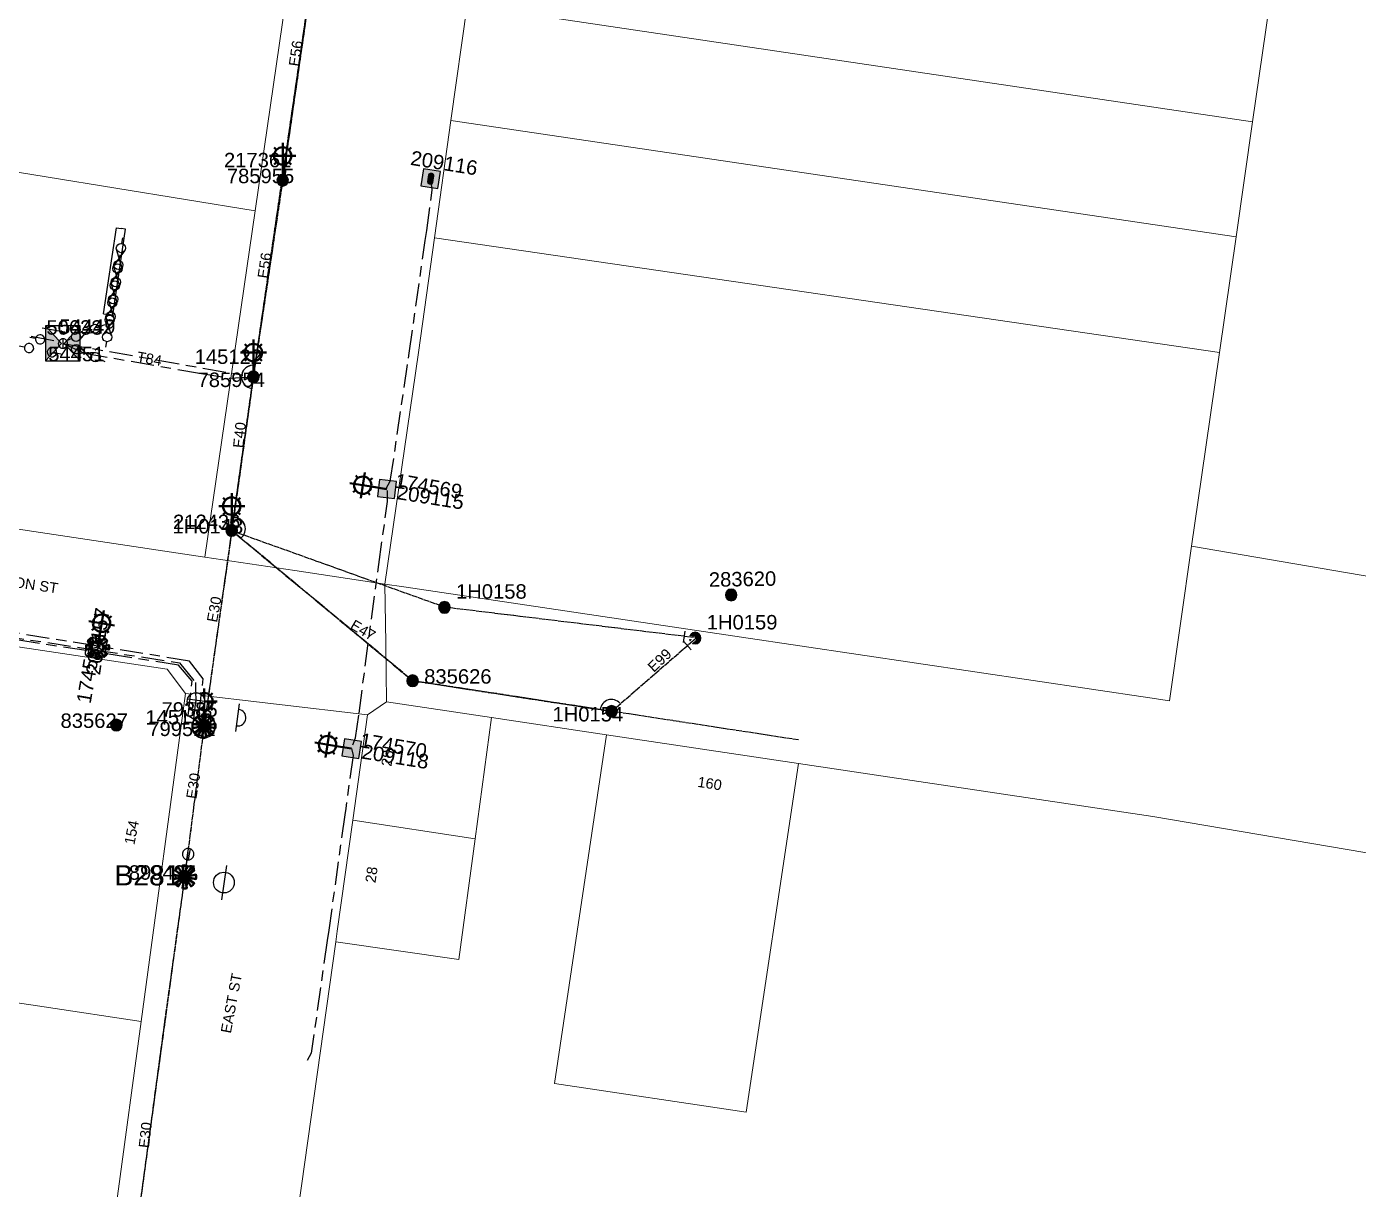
# Model space of a CAD drawing. Header units: metres. Extents: x 280706 to 281640, y 6137848 to 6138622.
# Drawn here: x 281097.3 to 281327.6, y 6138103.5 to 6138304.7 of the extents above; entities that cross this region are included whole.
import ezdxf
from ezdxf.enums import TextEntityAlignment as Align

# ---------------------------------------------------------------- set-up
doc = ezdxf.new("R2010")
doc.units = ezdxf.units.M
doc.linetypes.add('Cable Exist OH', pattern=[1, 1, 0])
doc.linetypes.add('Cable Exist UG', pattern=[8.2, 4, -1.2, 1.8, -1.2])
doc.layers.get('0').update_dxf_attribs({"color": 6})
doc.layers.add('Cadastre Land Parcels_SP_EXT', color=9, linetype='Continuous', lineweight=5)
doc.layers.add('Cadastre Roads_SP_EXT', color=9, linetype='Continuous', lineweight=5)
for name, color, linetype in [('Equip_HV_EXT', 7, 'Continuous'), ('Equip_LV_EXT', 7, 'Continuous'), ('Equip_SL_EXT', 7, 'Continuous'), ('Equip_SP_HV_EXT', 7, 'Continuous'), ('Equip_SP_LV_EXT', 7, 'Continuous'), ('Equip_SP_SL_EXT', 7, 'Continuous'), ('Mains_HV_EXT', 7, 'Continuous'), ('Mains_LV_EXT', 7, 'Continuous'), ('Mains_SL_EXT', 7, 'Continuous'), ('Sub_LV_EXT', 7, 'Continuous'), ('Sub_SP_EXT', 7, 'Continuous'), ('SupportsOH_SP_TR_HV_LV_SL_EXT', 7, 'Continuous'), ('SupportsUG_SP_LV_SL_EXT', 7, 'Continuous')]:
    doc.layers.add(name, color=color, linetype=linetype)
doc.styles.add('COLUMN_LABEL', font='arial.ttf')
doc.styles.add('HVSW_LABEL', font='arial.ttf')
doc.styles.add('iecARIAL', font='arial.ttf', dxfattribs={"height": 2})
doc.styles.add('POLE_LABEL', font='arial.ttf')
doc.styles.get("Standard").update_dxf_attribs({"font": 'arial.ttf'})
doc.styles.add('SWITCH_LABEL', font='arial.ttf', dxfattribs={"height": 2.5})

# ---------------------------------------------------------------- blocks, each defined once
blk = doc.blocks.new('SUB_INDOOR_EXT')
h = blk.add_hatch(color=256)
h.paths.add_polyline_path([(3, 3), (0.24, 0), (3, -3)])
h.paths.add_polyline_path([(-3, -3), (-0.24, 0), (-3, 3)])
at = {"color": 7}
for p, q in [((-0.27, 0.81), (0.27, 0.81)), ((0, 0.81), (0, -0.81)), ((-0.27, -0.81), (0.27, -0.81))]:
    blk.add_line(p, q, dxfattribs=at)
blk.add_line((1.92, -2.26), (1.92, -2.26, 0))
for points in [[(-3, -3), (-0.24, 0), (-3, 3)], [(-3, -3), (3, -3), (3, 3), (-3, 3)], [(3, 3), (0.24, 0), (3, -3)]]:
    blk.add_lwpolyline(points, close=True)
for tag, height, flags, p in [('ASSET_NUM', 2.5, 8, (2, 2)), ('STREET_CODE', 0.2, 9, (1.5, 0)), ('CONSTRUCTED_VOLTAGE', 0.2, 9, (1.5, -0.2)), ('OPERATING_VOLTAGE', 0.2, 9, (1.5, -0.6)), ('ORIENTATION', 0.2, 9, (1.5, -0.8)), ('OWNED_BY', 0.2, 9, (1.5, -1)), ('OPERATED_BY', 0.2, 9, (1.5, -1.2)), ('SECONDARY_VOLTAGE', 0.2, 9, (1.5, -1.6)), ('STATE', 0.2, 9, (1.5, -1.8)), ('SUBSTATION_TYPE', 0.2, 9, (1.5, -2.2)), ('NO_PHASES', 0.2, 9, (1.5, -0.4)), ('MAINTAINED_BY', 0.2, 9, (1.5, -1.4)), ('PARENT', 0.2, 9, (1.5, -2)), ('USAGE', 0.2, 9, (1.5, -2.4)), ('STREETNAME', 0.2, 9, (1.5, -3)), ('SUBURB', 0.2, 9, (1.5, -3.2)), ('Z', 0.2, 1, (1.5, -3.6)), ('LEGEND', 0.2, 9, (1.5, -2.6)), ('LOCATION', 0.2, 9, (1.5, -2.8)), ('NOTES', 0.2, 9, (1.5, -3.4))]:
    blk.add_attdef(tag, text='', height=height, dxfattribs=dict(flags=flags)).set_placement(p, align=Align.MIDDLE_LEFT)
blk = doc.blocks.new('COLUMN_EXT')
blk.add_hatch(color=256).paths.add_polyline_path([(-1.49, 1.48), (-1.49, -1.49), (1.48, -1.49), (1.48, 1.48)])
blk.add_lwpolyline([(-1.49, -1.49), (1.48, -1.49), (1.48, 1.48), (-1.49, 1.48)], close=True)
for tag, height, style, flags, p in [('ASSET_NUM', 2.5, 'COLUMN_LABEL', 8, (2, 2)), ('STRUCTURE_PLANT_NUMBER', 0.2, 'POLE_LABEL', 9, (1.81, 0.03)), ('STREET_CODE', 0.2, 'COLUMN_LABEL', 9, (1.81, -0.2))]:
    blk.add_attdef(tag, text='', height=height, dxfattribs=dict(style=style, flags=flags)).set_placement(p, align=Align.MIDDLE_LEFT)
at = {"flags": 1}
blk.add_attdef('Z', (1.81, -2.35), '', height=0.2, dxfattribs=at)
at = {"flags": 9}
for tag, p in [('COLUMN_TYPE', (1.81, -0.4)), ('OWNED_BY', (1.81, -0.6)), ('STATE', (1.81, -0.8)), ('USAGE', (1.81, -1)), ('STREETNAME', (1.81, -1.6)), ('SUBURB', (1.81, -1.8)), ('LEGEND', (1.81, -1.2)), ('LOCATION', (1.81, -1.4)), ('NOTES', (1.81, -2))]:
    blk.add_attdef(tag, text='', height=0.2, dxfattribs=at).set_placement(p, align=Align.MIDDLE_LEFT)
blk = doc.blocks.new('LV_OH_LINKS_CLOSED_EXT')
for p, q in [((-0.17, 4.97), (-0.17, 3)), ((0.17, 4.97), (0.17, 3))]:
    blk.add_line(p, q)
blk.add_lwpolyline([(0, 2.99, 1), (0, 4.98, 1)], format="xyb", close=True)
at = {"flags": 9}
for tag, p in [('ACTUAL_STATUS', (0, 0)), ('CONSTRUCTED_VOLTAGE', (0, -0.2)), ('OPERATING_VOLTAGE', (0, -0.6)), ('ORIENTATION', (0, -0.8)), ('OWNED_BY', (0, -1)), ('STATE', (0, -1.2)), ('SWITCH_TYPE', (0, -1.4)), ('NO_PHASES', (0, -0.4)), ('USAGE', (0, -1.6)), ('NOTES', (0, -1.8))]:
    blk.add_attdef(tag, text='', height=0.2, dxfattribs=at).set_placement(p, align=Align.MIDDLE_LEFT)
at = {"flags": 1}
blk.add_attdef('Z', (0, 0), '', height=0.2, dxfattribs=at)
blk = doc.blocks.new('SL_LANTERN_EXT')
at = {"lineweight": 40}
for p, q in [((-1.46, 5.68), (-1.06, 5.28)), ((0, 1.97), (0, 6.47)), ((1.46, 5.68), (1.06, 5.28)), ((-2.25, 4.22), (2.25, 4.22)), ((-1.46, 2.76), (-1.06, 3.16)), ((0, 0), (0, 2.72)), ((1.46, 2.76), (1.06, 3.16))]:
    blk.add_line(p, q, dxfattribs=at)
blk.add_circle((0, 4.22), 1.5, dxfattribs=at)
at = {"style": 'iecARIAL', "flags": 8}
blk.add_attdef('ASSET_NUM', (1.5, 1.5), '', height=2.5, dxfattribs=at)
for tag, p, height, flags in [('OPERATING_VOLTAGE', (0.98, -1.65), 0.2, 9), ('ORIENTATION', (0.98, -1.85), 0.2, 9), ('OWNED_BY', (0.98, -2.05), 0.2, 9), ('STATE', (0.98, -2.25), 0.2, 9), ('CONSTRUCTED_VOLTAGE', (0.98, -0.65), 0.2, 9), ('CONTROL_TYPE', (0.98, -0.85), 0.2, 9), ('LANTERN_PURPOSE', (0.98, -1.05), 0.2, 9), ('LANTERN_TYPE', (0.98, -1.25), 0.2, 9), ('NO_PHASES', (0.98, -1.45), 0.2, 9), ('USAGE', (0.98, -2.45), 0.2, 9), ('LNUMBER', (2.18, -3.25), 2.5, 8), ('CEXIST', (0.98, -2.65), 0.2, 9), ('CNEW', (0.98, -2.85), 0.2, 9), ('CNUMBER', (0.98, -3.05), 0.2, 9), ('CREMOVE', (0.98, -3.25), 0.2, 9), ('CREPLACE', (0.98, -3.45), 0.2, 9), ('LKINGHEIGHT', (0.98, -3.65), 0.2, 9), ('LBRACKET', (0.98, -3.85), 0.2, 9), ('LBRACKETVOCAB', (0.98, -4.05), 0.2, 9), ('LCATEGORY', (0.98, -4.25), 0.2, 9), ('LCHARGE1', (0.98, -4.45), 0.2, 9), ('LCHARGE1PERCENT', (0.98, -4.65), 0.2, 9), ('LCHARGE2', (0.98, -4.85), 0.2, 9), ('LCHARGE2PERCENT', (0.98, -5.05), 0.2, 9), ('LCHARGE3', (0.98, -5.25), 0.2, 9), ('LCHARGE3PERCENT', (0.98, -5.45), 0.2, 9), ('LEXIST', (0.98, -5.65), 0.2, 9), ('LLAMP', (0.98, -5.85), 0.2, 9), ('LLAMPVOCAB', (0.98, -6.05), 0.2, 9), ('LMAST', (0.98, -6.25), 0.2, 9), ('LMASTVOCAB', (0.98, -6.45), 0.2, 9), ('LNEW', (0.98, -6.65), 0.2, 9), ('LANTNUMBER', (0.98, -6.85), 0.2, 9), ('STREETNAME', (0.98, -9.25), 0.2, 9), ('LOUTREACH', (0.98, -7.25), 0.2, 9), ('LOUTREACHVOCAB', (0.98, -7.45), 0.2, 9), ('LRATECODE', (0.98, -7.65), 0.2, 9), ('LREMOVE', (0.98, -7.85), 0.2, 9), ('LREPLACE', (0.98, -8.05), 0.2, 9), ('LTYPE', (0.98, -8.25), 0.2, 9), ('LTYPEVOCAB', (0.98, -8.45), 0.2, 9), ('LEGEND', (0.98, -8.65), 0.2, 9), ('LOCATION', (0.98, -8.85), 0.2, 9), ('NOTES', (0.98, -9.05), 0.2, 9), ('SUBURB', (0.98, -9.45), 0.2, 1)]:
    blk.add_attdef(tag, p, '', height=height, dxfattribs=dict(flags=flags))
blk = doc.blocks.new('SL_NIGHTWATCH_EXT')
at = {"lineweight": 40}
h = blk.add_hatch(color=256, dxfattribs=at)
h.paths.add_polyline_path([(0.39, 1.96, 0.098491), (-0.39, 1.96), (-0.2, 0.98, -0.098491), (0.19, 0.98)])
h.paths.add_polyline_path([(0.55, 0.83, -0.098491), (0.83, 0.56), (1.66, 1.11, 0.098491), (1.11, 1.66)])
h.paths.add_polyline_path([(0.98, 0.2, -0.098491), (0.98, -0.19), (1.96, -0.39, 0.098491), (1.96, 0.39)])
h.paths.add_polyline_path([(0.83, -0.55, -0.098491), (0.56, -0.83), (1.11, -1.66, 0.098491), (1.66, -1.11)])
h.paths.add_polyline_path([(-0.19, -0.98), (-0.39, -1.96, 0.098491), (0.39, -1.96), (0.2, -0.98, -0.098491)])
h.paths.add_polyline_path([(-0.83, -0.56), (-1.66, -1.11, 0.098491), (-1.11, -1.66), (-0.55, -0.83, -0.098491)])
h.paths.add_polyline_path([(-0.98, 0.19), (-1.96, 0.39, 0.098491), (-1.96, -0.39), (-0.98, -0.2, -0.098491)])
h.paths.add_polyline_path([(-1.11, 1.66, 0.098491), (-1.66, 1.11), (-0.83, 0.55, -0.098491), (-0.56, 0.83)])
for p, q in [((-1.16, 1.63), (-1.16, 1.63, 0)), ((-1.1, 1.64), (-1.1, 1.64, 0)), ((1.08, 1.63), (1.08, 1.63, 0)), ((-0.86, -0.57), (-0.86, -0.57, 0)), ((0.82, -0.57), (0.82, -0.57, 0)), ((1.13, -1.65), (1.13, -1.65, 0)), ((1.96, -0.37), (1.96, -0.37, 0))]:
    blk.add_line(p, q, dxfattribs=at)
for points in [[(-0.98, 0.19, 0.098491), (-0.98, -0.2), (-1.96, -0.39, -0.098491), (-1.96, 0.39)], [(-0.56, 0.83, 0.098491), (-0.83, 0.55), (-1.66, 1.11, -0.098491), (-1.11, 1.66)], [(-0.2, 0.98, -0.098491), (0.19, 0.98), (0.39, 1.96, 0.098491), (-0.39, 1.96)], [(0.83, 0.56), (1.66, 1.11, 0.098491), (1.11, 1.66), (0.55, 0.83, -0.098491)], [(0.98, -0.19), (1.96, -0.39, 0.098491), (1.96, 0.39), (0.98, 0.2, -0.098491)], [(-0.83, -0.56, 0.098491), (-0.55, -0.83), (-1.11, -1.66, -0.098491), (-1.66, -1.11)], [(0.2, -0.98), (0.39, -1.96, -0.098491), (-0.39, -1.96), (-0.19, -0.98, 0.098491)], [(0.56, -0.83), (1.11, -1.66, 0.098491), (1.66, -1.11), (0.83, -0.55, -0.098491)]]:
    blk.add_lwpolyline(points, format="xyb", close=True, dxfattribs=at)
blk.add_circle((0, 0), 1, dxfattribs=at)
blk = doc.blocks.new('POLE_EXT')
blk.add_hatch(color=256).paths.add_polyline_path([(-1, 0, 1), (1, 0, 1)])
blk.add_lwpolyline([(-1, 0, 1), (1, 0, 1)], format="xyb", close=True)
for tag, height, flags, p in [('pNumber', 2.5, 8, (-17.84, 2.07)), ('OWNED_BY', 0.2, 9, (1.35, -0.4)), ('SPECIAL_USE', 0.2, 9, (1.35, -0.8)), ('STATE', 0.2, 9, (1.35, -1)), ('cLV', 0.2, 9, (1.35, -1.4)), ('hDepth', 0.2, 9, (1.35, -1.6)), ('hDia', 0.2, 9, (1.35, -1.8)), ('cHV', 0.2, 9, (1.35, -2)), ('PARENT', 0.2, 9, (1.35, -0.6)), ('USAGE', 0.2, 9, (1.35, -1.2)), ('LBRACKET', 0.2, 9, (1.35, -2.2)), ('LExisting', 0.2, 9, (1.35, -2.4)), ('cLinedev', 0.2, 9, (1.35, -3.4)), ('pExisting', 0.2, 9, (1.35, -3.8)), ('pFooting', 0.2, 9, (1.35, -4.4)), ('pNew', 0.2, 9, (1.35, -4.6)), ('LANTNUMBER', 0.2, 9, (1.35, -2.6)), ('LOther', 0.2, 9, (1.35, -2.8)), ('LRemove', 0.2, 9, (1.35, -3)), ('LEGEND', 0.2, 9, (1.35, -3.2)), ('LOCATION', 0.2, 9, (1.35, -3.6)), ('PFNUMBER', 0.2, 9, (1.35, -4)), ('NEWPFNUMBER', 0.2, 9, (1.35, -4.2)), ('pRelocate', 0.2, 9, (1.35, -5)), ('pRemove', 0.2, 9, (1.35, -5.2)), ('pReplace', 0.2, 9, (1.35, -5.4)), ('pStay', 0.2, 9, (1.35, -5.6)), ('pType', 0.2, 9, (1.35, -5.8)), ('cspan', 0.2, 9, (1.35, -6)), ('STREETNAME', 0.2, 9, (1.35, -6.2)), ('SUBURB', 0.2, 9, (1.35, -6.4)), ('NOTES', 0.2, 9, (1.35, -6.6)), ('MAINTAINED_BY', 0.2, 9, (1.36, -6.81)), ('OPERATED_BY', 0.2, 9, (1.36, -7.01))]:
    blk.add_attdef(tag, text='', height=height, dxfattribs=dict(flags=flags)).set_placement(p, align=Align.MIDDLE_LEFT)
at = {"style": 'POLE_LABEL'}
for tag, height, flags, p in [('ASSET_NUM', 2.5, 8, (2, 2)), ('STRUCTURE_PLANT_NUMBER', 0.2, 9, (1.35, 0.03)), ('STREET_CODE', 0.2, 9, (1.35, -0.2))]:
    blk.add_attdef(tag, text='', height=height, dxfattribs=dict(at, flags=flags)).set_placement(p, align=Align.MIDDLE_LEFT)
at = {"flags": 1}
blk.add_attdef('Z', (1.35, -7.33), '', height=0.2, dxfattribs=at)
blk = doc.blocks.new('SL_STJ_EXT')
h = blk.add_hatch(color=256)
edge = h.paths.add_edge_path()
edge.add_ellipse((-0.59, 0.13), major_axis=(0.226, 0.226), ratio=1, start_angle=45, end_angle=135)
edge.add_line((-0.91, 0.13), (-0.91, -0.13))
edge.add_ellipse((-0.59, -0.13), major_axis=(0.226, 0.226), ratio=1, start_angle=135, end_angle=225)
edge.add_line((-0.59, -0.45), (0.59, -0.45))
edge.add_ellipse((0.59, -0.13), major_axis=(-0.226, 0.226), ratio=1, start_angle=135, end_angle=225)
edge.add_line((0.91, -0.13), (0.91, 0.13))
edge.add_ellipse((0.59, 0.13), major_axis=(-0.226, 0.226), ratio=1, start_angle=225, end_angle=315)
edge.add_line((0.59, 0.45), (-0.59, 0.45))
blk.add_lwpolyline([(-0.91, 0.13), (-0.91, -0.13, 0.414214), (-0.59, -0.45), (0.59, -0.45, 0.414214), (0.91, -0.13), (0.91, 0.13, 0.414214), (0.59, 0.45), (-0.59, 0.45, 0.414214)], format="xyb", close=True)
at = {"flags": 1}
blk.add_attdef('Z', (0, 0), '', height=0.2, dxfattribs=at)
at = {"flags": 9}
for tag, p in [('ORIENTATION', (0, 0)), ('USAGE', (0, -0.2)), ('LEGEND', (0, -0.4)), ('NOTES', (0, -0.6))]:
    blk.add_attdef(tag, text='', height=0.2, dxfattribs=at).set_placement(p, align=Align.MIDDLE_LEFT)
blk = doc.blocks.new('LV_UG_LINKS_CLOSED_EXT')
blk.add_wipeout([(-1.06, 1.06), (-1.18, 0.92), (-1.29, 0.76), (-1.37, 0.59), (-1.43, 0.42), (-1.48, 0.23), (-1.49, 0.05), (-1.49, -0.14), (-1.46, -0.33), (-1.41, -0.51), (-1.33, -0.68), (-1.24, -0.84), (-1.12, -0.99), (-0.99, -1.12), (-0.84, -1.24), (-0.68, -1.33), (-0.51, -1.41), (-0.33, -1.46), (-0.14, -1.49), (0.05, -1.49), (0.23, -1.48), (0.42, -1.43), (0.59, -1.37), (0.76, -1.29), (0.92, -1.18), (1.06, -1.06), (1.18, -0.92), (1.29, -0.76), (1.37, -0.59), (1.43, -0.42), (1.48, -0.23), (1.49, -0.05), (1.49, 0.14), (1.46, 0.33), (1.41, 0.51), (1.33, 0.68), (1.24, 0.84), (1.12, 0.99), (0.99, 1.12), (0.84, 1.24), (0.68, 1.33), (0.51, 1.41), (0.33, 1.46), (0.14, 1.49), (-0.05, 1.49), (-0.23, 1.48), (-0.42, 1.43), (-0.59, 1.37), (-0.76, 1.29), (-0.92, 1.18)])
for p, q in [((-0.25, -1.48), (-0.25, 1.48)), ((0.25, -1.48), (0.25, 1.48))]:
    blk.add_line(p, q)
blk.add_circle((0, 0), 1.5)
at = {"flags": 9}
for tag, p in [('ACTUAL_STATUS', (0, 0)), ('CONSTRUCTED_VOLTAGE', (0, -0.2)), ('OPERATING_VOLTAGE', (0, -0.6)), ('ORIENTATION', (0, -0.8)), ('STATE', (0, -1)), ('SWITCH_TYPE', (0, -1.2)), ('NO_PHASES', (0, -0.4)), ('USAGE', (0, -1.4)), ('NOTES', (0, -1.6))]:
    blk.add_attdef(tag, text='', height=0.2, dxfattribs=at).set_placement(p, align=Align.MIDDLE_LEFT)
at = {"flags": 1}
blk.add_attdef('Z', (0, 0), '', height=0.2, dxfattribs=at)
blk = doc.blocks.new('LV_UG_DFUSE_CLOSED_EXT')
for points in [[(1, 0), (0, 0)], [(5.04, 0.73), (2.16, -0.72)], [(5.05, -0.71), (2.16, 0.72)], [(6.2, 0.01), (7.2, 0.01)]]:
    blk.add_lwpolyline(points)
for centre in [(1.8, 0), (5.4, 0.01)]:
    blk.add_circle(centre, 0.8)
at = {"flags": 9}
for tag, p in [('ACTUAL_STATUS', (0, 0)), ('CONSTRUCTED_VOLTAGE', (0, -0.2)), ('OPERATING_VOLTAGE', (0, -0.6)), ('ORIENTATION', (0, -0.8)), ('STATE', (0, -1)), ('SWITCH_TYPE', (0, -1.2)), ('NO_PHASES', (0, -0.4)), ('USAGE', (0, -1.4)), ('NOTES', (0, -1.6))]:
    blk.add_attdef(tag, text='', height=0.2, dxfattribs=at).set_placement(p, align=Align.MIDDLE_LEFT)
at = {"flags": 1}
blk.add_attdef('Z', (0, 0), '', height=0.2, dxfattribs=at)
blk = doc.blocks.new('SWG_HOLEC_SU_EXT')
blk.add_line((1.8, -2), (5.8, -2))
for points in [[(1, 0), (0, 0)], [(6.6, 0), (7.6, 0)]]:
    blk.add_lwpolyline(points)
for points in [[(1.8, -0.8, 1), (1.8, 0.8, 1)], [(5.8, -0.8, 1), (5.8, 0.8, 1)]]:
    blk.add_lwpolyline(points, format="xyb", close=True)
at = {"style": 'SWITCH_LABEL', "flags": 8}
blk.add_attdef('ASSET_NUM', text='', height=2.5, rotation=179.9544, dxfattribs=at).set_placement((-2.4, 0), align=Align.MIDDLE_LEFT)
at = {"flags": 1}
blk.add_attdef('Z', (0, 0), '', height=0.2, dxfattribs=at)
at = {"flags": 9}
for tag, p in [('ACTUAL_STATUS', (0, -0.4)), ('CONSTRUCTED_VOLTAGE', (0, -0.6)), ('OPERATING_VOLTAGE', (0, -1)), ('ORIENTATION', (0, -1.2)), ('OWNED_BY', (0, -1.4)), ('STATE', (0, -1.8)), ('SWITCH_TYPE', (0, -2)), ('NO_PHASES', (0, -0.8)), ('PARENT', (0, -1.6)), ('USAGE', (0, -2.2)), ('LOCATION', (0, -2.4)), ('STREETNAME', (0, -2.6)), ('SUBURB', (0, -2.8)), ('NOTES', (0, -3))]:
    blk.add_attdef(tag, text='', height=0.2, dxfattribs=at).set_placement(p, align=Align.MIDDLE_LEFT)
at = {"style": 'SWITCH_LABEL', "flags": 9}
blk.add_attdef('STREET_CODE', text='', height=0.2, dxfattribs=at).set_placement((0, -0.2), align=Align.MIDDLE_LEFT)
blk = doc.blocks.new('HV_USL_CLOSED_EXT')
blk.add_line((2.4, 5.5), (-2.4, 5.5))
blk.add_lwpolyline([(1.44, 5.5, 0.414214), (0, 6.94, 0.414214), (-1.44, 5.5)], format="xyb")
for tag, height, flags, p in [('ASSET_NUM', 2.5, 8, (2, 2)), ('STREET_CODE', 0.2, 9, (1.5, 0)), ('ACTUAL_STATUS', 0.2, 9, (1.5, -0.2)), ('CONSTRUCTED_VOLTAGE', 0.2, 9, (1.5, -0.4)), ('OPERATING_VOLTAGE', 0.2, 9, (1.5, -0.8)), ('ORIENTATION', 0.2, 9, (1.5, -1)), ('OWNED_BY', 0.2, 9, (1.5, -1.2)), ('OPERATED_BY', 0.2, 9, (1.5, -1.4)), ('STATE', 0.2, 9, (1.5, -1.8)), ('SWITCH_TYPE', 0.2, 9, (1.5, -2)), ('NO_PHASES', 0.2, 9, (1.5, -0.6)), ('MAINTAINED_BY', 0.2, 9, (1.5, -1.6)), ('USAGE', 0.2, 9, (1.5, -2.2)), ('LEGEND', 0.2, 9, (1.5, -2.4)), ('STREETNAME', 0.2, 9, (1.5, -2.8)), ('SUBURB', 0.2, 9, (1.5, -3)), ('Z', 0.2, 1, (1.5, -3.6)), ('LOCATION', 0.2, 9, (1.5, -2.6)), ('NOTES', 0.2, 9, (1.5, -3.2)), ('LABEL_ALIGNMENT', 0.2, 9, (1.5, -3.4))]:
    blk.add_attdef(tag, text='', height=height, dxfattribs=dict(flags=flags)).set_placement(p, align=Align.MIDDLE_LEFT)
blk = doc.blocks.new('HV_ABS_CLOSED_EXT')
blk.add_line((-3, 6.87), (3, 6.87))
blk.add_circle((0, 6.87), 1.8)
at = {"style": 'HVSW_LABEL'}
for tag, height, flags, p in [('ASSET_NUM', 3.5, 8, (2, 2)), ('STREET_CODE', 0.2, 9, (0, -0.2))]:
    blk.add_attdef(tag, text='', height=height, dxfattribs=dict(at, flags=flags)).set_placement(p, align=Align.MIDDLE_LEFT)
at = {"flags": 1}
blk.add_attdef('Z', (0, 0), '', height=0.2, dxfattribs=at)
at = {"flags": 9}
for tag, p in [('ACTUAL_STATUS', (0, -0.4)), ('CONSTRUCTED_VOLTAGE', (0, -0.6)), ('OPERATING_VOLTAGE', (0, -1)), ('ORIENTATION', (0, -1.2)), ('OWNED_BY', (0, -1.4)), ('STATE', (0, -1.6)), ('SWITCH_TYPE', (0, -1.8)), ('NO_PHASES', (0, -0.8)), ('USAGE', (0, -2)), ('LEGEND', (0, -2.2)), ('LOCATION', (0, -2.4)), ('STREETNAME', (0, -2.6)), ('SUBURB', (0, -2.8)), ('NOTES', (0, -3))]:
    blk.add_attdef(tag, text='', height=0.2, dxfattribs=at).set_placement(p, align=Align.MIDDLE_LEFT)
blk = doc.blocks.new('End Shackle_EXT')
at = {"flags": 9}
blk.add_attdef('NOTES', text='', height=0.2, dxfattribs=at).set_placement((0, -1.6), align=Align.MIDDLE_LEFT)
blk.add_wipeout([(0, 0.25), (1.81, 0.25), (1.82, -0.25), (0, -0.25)])
blk.add_line((1.81, -1), (1.81, 1))
at = {"flags": 1}
blk.add_attdef('Z', (0, 0), '', height=0.2, dxfattribs=at)
at = {"flags": 9}
for tag, p in [('CONNECTOR_TYPE', (0, 0)), ('CONSTRUCTED_VOLTAGE', (0, -0.2)), ('OPERATING_VOLTAGE', (0, -0.6)), ('ORIENTATION', (0, -0.8)), ('OWNED_BY', (0, -1)), ('STATE', (0, -1.2)), ('NO_PHASES', (0, -0.4)), ('USAGE', (0, -1.4))]:
    blk.add_attdef(tag, text='', height=0.2, dxfattribs=at).set_placement(p, align=Align.MIDDLE_LEFT)

msp = doc.modelspace()

# ---------------------------------------------------------------- linework, layer by layer
at = {"layer": 'Cadastre Land Parcels_SP_EXT', "linetype": 'Continuous'}
for points in [[(281327.74, 6138416.46), (281326.49, 6138407.76), (281323.62, 6138387.76), (281323.1, 6138384.15), (281320.46, 6138365.73), (281317.9, 6138347.93), (281315.05, 6138328.01), (281314.44, 6138323.78), (281312.19, 6138308.1), (281309.33, 6138288.18), (281306.47, 6138268.27), (281303.6, 6138248.27), (281300.51, 6138226.71), (281298.79, 6138214.77), (281575, 6138167.51)], [(281347.09, 6138158.63), (281292.08, 6138168), (281230.78, 6138177.16), (281221.76, 6138116.82), (281188.59, 6138121.78), (281197.61, 6138182.12), (281197.61, 6138182.12), (281177.71, 6138185.1), (281174.89, 6138164.15), (281172.07, 6138143.27), (281150.74, 6138146.31), (281139.99, 6138069.68)]]:
    msp.add_lwpolyline(points, dxfattribs=at)
for points in [[(281210.69, 6138323.18), (281176.27, 6138328.29), (281173.48, 6138308.36), (281309.33, 6138288.18), (281312.19, 6138308.1), (281210.69, 6138323.18)], [(281142.6, 6138312.59), (281138.38, 6138313.22), (281113.18, 6138317.38), (281100.34, 6138319.51), (281058.19, 6138326.4), (281057.96, 6138324.82), (281052.42, 6138286.53), (281136.81, 6138272.77), (281142.6, 6138312.59)], [(281309.33, 6138288.18), (281173.48, 6138308.36), (281170.68, 6138288.44), (281306.47, 6138268.27), (281309.33, 6138288.18)], [(281306.47, 6138268.27), (281170.68, 6138288.44), (281167.83, 6138268.14), (281303.6, 6138248.27), (281306.47, 6138268.27)], [(281136.81, 6138272.77), (281052.42, 6138286.53), (281044.04, 6138228.54), (281046.62, 6138225.07), (281128.11, 6138212.89), (281136.81, 6138272.77)], [(281159.25, 6138208.18), (281162.51, 6138207.74), (281220.92, 6138199), (281291.56, 6138188.54), (281294.95, 6138188.03), (281298.79, 6138214.77), (281300.51, 6138226.71), (281303.6, 6138248.27), (281167.83, 6138268.14), (281165.04, 6138248.26), (281159.25, 6138208.18)], [(281124.74, 6138189.28), (281121.58, 6138193.5), (281092.69, 6138197.82), (281084.03, 6138137.48), (281100.31, 6138135.04), (281117.08, 6138132.54), (281124.74, 6138189.28)], [(281177.71, 6138185.1), (281159.54, 6138187.83), (281156.25, 6138185.56), (281153.7, 6138167.38), (281174.89, 6138164.15), (281177.71, 6138185.1)], [(281230.78, 6138177.16), (281197.61, 6138182.12), (281188.59, 6138121.78), (281221.76, 6138116.82), (281230.78, 6138177.16)], [(281174.89, 6138164.15), (281153.7, 6138167.38), (281151, 6138148.13), (281150.74, 6138146.31), (281172.07, 6138143.27), (281174.89, 6138164.15)]]:
    msp.add_lwpolyline(points, close=True, dxfattribs=at)
at = {"layer": 'Cadastre Roads_SP_EXT', "linetype": 'Continuous'}
for points in [[(281165.04, 6138248.26), (281167.83, 6138268.14), (281170.68, 6138288.44), (281173.48, 6138308.36), (281176.27, 6138328.29), (281179.08, 6138348.22), (281181.87, 6138368.14), (281183.4, 6138380.11), (281186.12, 6138403.7), (281170.36, 6138404.71), (281167.61, 6138404.97), (281154.65, 6138406.1), (281153.21, 6138388.14), (281151.87, 6138376.32), (281151.7, 6138374.79), (281150.41, 6138366.28), (281145.87, 6138335.07), (281142.6, 6138312.59), (281136.81, 6138272.77), (281128.11, 6138212.89), (281143.69, 6138210.57), (281159.25, 6138208.18), (281165.04, 6138248.26)], [(281159.25, 6138208.18), (281159.42, 6138198), (281159.54, 6138187.83), (281177.71, 6138185.1), (281197.61, 6138182.12), (281230.78, 6138177.16), (281292.08, 6138168), (281347.09, 6138158.63), (281391.41, 6138151.09), (281568.04, 6138120.96), (281571, 6138140.8), (281577.77, 6138139.78), (281581.81, 6138166.69), (281575, 6138167.51), (281298.79, 6138214.77), (281294.95, 6138188.03), (281291.56, 6138188.54), (281220.92, 6138199), (281162.51, 6138207.74), (281159.25, 6138208.18)], [(281150.74, 6138146.31), (281151, 6138148.13), (281153.7, 6138167.38), (281156.25, 6138185.56), (281124.74, 6138189.28), (281117.08, 6138132.54), (281108.93, 6138072.1), (281127.19, 6138070.63), (281139.99, 6138069.68), (281150.74, 6138146.31)]]:
    msp.add_lwpolyline(points, close=True, dxfattribs=at)
at = {"layer": 'Mains_HV_EXT', "linetype": 'Cable Exist OH'}
for points in [[(281136.5, 6138244.05), (281146.19, 6138310.45)], [(281132.75, 6138217.47), (281136.5, 6138244.05)], [(281127.98, 6138183.66), (281124.61, 6138157.57)], [(281124.61, 6138157.57), (281114.22, 6138081.4)]]:
    msp.add_lwpolyline(points, dxfattribs=at)
at = {"layer": 'Mains_HV_EXT', "linetype": 'Cable Exist UG'}
msp.add_lwpolyline([(281103.56, 6138249.86), (281136.5, 6138244.05)], dxfattribs=at)
at = {"layer": 'Mains_HV_EXT', "linetype": 'Continuous'}
for points in [[(281136.78, 6138246.04, 0.416682), (281134.48, 6138244.43)], [(281134.33, 6138216.15, 0.72225), (281133.08, 6138219.78)], [(281127.11, 6138185.49, 0.753031), (281127.69, 6138181.52)], [(281127.69, 6138181.52, 0.884398), (281128.23, 6138185.78)]]:
    msp.add_lwpolyline(points, format="xyb", dxfattribs=at)
at = {"layer": 'Mains_LV_EXT', "linetype": 'Cable Exist OH'}
for points in [[(281141.57, 6138278.07), (281146.18, 6138310.41)], [(281141.57, 6138278.07), (281136.5, 6138244.05)], [(281136.5, 6138244.05), (281132.78, 6138217.45)], [(281132.78, 6138217.45), (281164.05, 6138191.48)], [(281164.05, 6138191.48), (281198.47, 6138186.19)], [(281127.98, 6138183.66), (281124.61, 6138157.55)], [(281124.61, 6138157.55), (281121.01, 6138131.54), (281114.25, 6138081.34)]]:
    msp.add_lwpolyline(points, dxfattribs=at)
at = {"layer": 'Mains_LV_EXT', "linetype": 'Cable Exist UG'}
msp.add_lwpolyline([(281103.56, 6138249.86), (281107.27, 6138248.18), (281107.27, 6138248.18), (281127.17, 6138244.7), (281132.43, 6138243.82), (281136.5, 6138244.05)], dxfattribs=at)
at = {"layer": 'Mains_LV_EXT', "linetype": 'Continuous'}
for points in [[(281136.78, 6138246.04, 0.482784), (281134.46, 6138243.94)], [(281134.46, 6138243.94, 0.360804), (281136.19, 6138242.07)], [(281134.33, 6138216.15, 0.743282), (281133.05, 6138219.7)], [(281199.9, 6138187.58, 0.660382), (281196.5, 6138186.5)], [(281125.99, 6138183.94, 2.465783), (281128.21, 6138185.62)]]:
    msp.add_lwpolyline(points, format="xyb", dxfattribs=at)
at = {"layer": 'Mains_SL_EXT', "linetype": 'Cable Exist OH'}
for points in [[(281146.23, 6138310.49), (281141.57, 6138278.07)], [(281141.57, 6138278.07), (281136.5, 6138244.05)], [(281136.5, 6138244.05), (281132.75, 6138217.47)], [(281127.98, 6138183.66), (281124.61, 6138157.55)], [(281124.61, 6138157.55), (281121.01, 6138131.54)]]:
    msp.add_lwpolyline(points, dxfattribs=at)
at = {"layer": 'Mains_SL_EXT', "linetype": 'Cable Exist UG'}
for points in [[(281159.45, 6138224.72), (281160.19, 6138225.99), (281160.19, 6138225.99), (281163.34, 6138247.3), (281163.46, 6138248.16), (281163.46, 6138248.16), (281166.23, 6138267.68), (281166.49, 6138269.4), (281166.49, 6138269.4), (281167.43, 6138276.43), (281167.18, 6138278.34)], [(281109.56, 6138197.27), (281107.6, 6138196.69), (281107.6, 6138196.69), (281092.77, 6138198.96), (281076.74, 6138201.34), (281060.22, 6138203.87), (281059.48, 6138204.3), (281059.71, 6138205.72), (281058.24, 6138206.02), (281058.24, 6138206.02), (281046.39, 6138222.76), (281044.05, 6138222.81), (281044.05, 6138222.81), (281040.31, 6138228.68), (281043.09, 6138246.93), (281044.8, 6138248.5)], [(281153.69, 6138180.39), (281154.18, 6138181.58), (281154.18, 6138181.58), (281154.78, 6138185.89), (281158.19, 6138211.57), (281158.19, 6138211.57), (281159.71, 6138222.47), (281159.69, 6138224.39)], [(281153.5, 6138179.76), (281153.75, 6138178.55), (281153.75, 6138178.55), (281152.47, 6138169.4), (281152.32, 6138168.26), (281149.53, 6138148.32), (281149.27, 6138146.52), (281146.52, 6138127.04), (281145.82, 6138125.76)]]:
    msp.add_lwpolyline(points, dxfattribs=at)
at = {"layer": 'Sub_LV_EXT'}
for p, q in [((281110.6, 6138254.97), (281112.83, 6138269.83)), ((281112.83, 6138269.83), (281113.62, 6138269.71)), ((281112.19, 6138254.73), (281114.41, 6138269.59)), ((281114.41, 6138269.59), (281113.62, 6138269.71)), ((281110.6, 6138254.97), (281111.4, 6138254.85)), ((281112.19, 6138254.73), (281111.4, 6138254.85))]:
    msp.add_line(p, q, dxfattribs=at)

# ---------------------------------------------------------------- block references
at = {"layer": 'Equip_HV_EXT'}
ref = msp.add_blockref('SWG_HOLEC_SU_EXT', (281105.33, 6138249.51), dxfattribs=dict(at, rotation=169.7277912398022))
ref.add_attrib('ASSET_NUM', '54449', dxfattribs={"layer": '0', "height": 2.5, "style": 'SWITCH_LABEL'}).set_placement((281102.93, 6138250.76), align=Align.BOTTOM_LEFT)
ref = msp.add_blockref('SWG_HOLEC_SU_EXT', (281103.42, 6138248.01), dxfattribs=dict(at, rotation=169.6951533522564))
ref.add_attrib('ASSET_NUM', '54451', dxfattribs={"layer": '0', "height": 2.5, "style": 'SWITCH_LABEL'}).set_placement((281101.02, 6138249.26), align=Align.TOP_LEFT)
at = {"layer": 'Equip_LV_EXT'}
for p, rotation in [((281113.9, 6138268.12), 260.3212155232878), ((281113.44, 6138265.19), 260.3212155232878), ((281113, 6138262.23), 260.3212155232878), ((281112.55, 6138259.25), 260.3212155232878), ((281112.11, 6138256.27), 260.3212155232878), ((281104.17, 6138250.29), 22.83365411320802), ((281104.21, 6138249.56), 336.9113809974748)]:
    msp.add_blockref('LV_UG_DFUSE_CLOSED_EXT', p, dxfattribs=dict(at, rotation=rotation))
at = {"layer": 'Equip_SL_EXT', "rotation": 81.38757620890806}
msp.add_blockref('SL_STJ_EXT', (281167.18, 6138278.34), dxfattribs=at)
at = {"layer": 'Equip_SP_HV_EXT'}
ref = msp.add_blockref('HV_ABS_CLOSED_EXT', (281124.61, 6138157.57), dxfattribs=dict(at, rotation=261.6349040888958))
ref.add_attrib('ASSET_NUM', 'B2817', dxfattribs={"layer": '0', "height": 3.5, "style": 'HVSW_LABEL'}).set_placement((281126.61, 6138157.82), align=Align.MIDDLE_RIGHT)
at = {"layer": 'Equip_SP_LV_EXT', "rotation": 351.0530003740303}
msp.add_blockref('LV_OH_LINKS_CLOSED_EXT', (281124.61, 6138157.55), dxfattribs=at)
at = {"layer": 'Equip_SP_SL_EXT'}
ref = msp.add_blockref('SL_LANTERN_EXT', (281141.57, 6138278.07), dxfattribs=at)
ref.add_attrib('ASSET_NUM', '217361', dxfattribs={"layer": '0', "height": 2.5, "style": 'iecARIAL'}).set_placement((281143.07, 6138279.57), align=Align.BOTTOM_RIGHT)
ref = msp.add_blockref('SL_LANTERN_EXT', (281136.5, 6138244.05), dxfattribs=at)
ref.add_attrib('ASSET_NUM', '145122', dxfattribs={"layer": '0', "height": 2.5, "style": 'iecARIAL'}).set_placement((281138, 6138245.55), align=Align.BOTTOM_RIGHT)
ref = msp.add_blockref('SL_LANTERN_EXT', (281159.59, 6138224.65), dxfattribs=dict(at, rotation=80.89954887080282))
ref.add_attrib('ASSET_NUM', '174569', dxfattribs={"layer": '0', "height": 2.5, "rotation": 350.0968, "style": 'iecARIAL'}).set_placement((281161.09, 6138226.15), align=Align.MIDDLE_LEFT)
ref = msp.add_blockref('SL_LANTERN_EXT', (281132.75, 6138217.47), dxfattribs=at)
ref.add_attrib('ASSET_NUM', '212436', dxfattribs={"layer": '0', "height": 2.5, "rotation": 0.019, "style": 'iecARIAL'}).set_placement((281134.25, 6138218.97), align=Align.MIDDLE_RIGHT)
ref = msp.add_blockref('SL_LANTERN_EXT', (281109.56, 6138197.27), dxfattribs=dict(at, rotation=350.462262664357))
ref.add_attrib('ASSET_NUM', '174581', dxfattribs={"layer": '0', "height": 2.5, "rotation": 80.2519, "style": 'iecARIAL'}).set_placement((281111.06, 6138198.77), align=Align.BOTTOM_RIGHT)
for p in [(281109.56, 6138197.27), (281109.56, 6138197.27), (281127.98, 6138183.66), (281124.61, 6138157.55)]:
    msp.add_blockref('SL_NIGHTWATCH_EXT', p, dxfattribs=at)
ref = msp.add_blockref('SL_LANTERN_EXT', (281127.98, 6138183.66), dxfattribs=at)
ref.add_attrib('ASSET_NUM', '145123', dxfattribs={"layer": '0', "height": 2.5, "rotation": 0.1069, "style": 'iecARIAL'}).set_placement((281129.48, 6138185.16), align=Align.MIDDLE_RIGHT)
ref = msp.add_blockref('SL_LANTERN_EXT', (281153.5, 6138179.76), dxfattribs=dict(at, rotation=80.9035505023311))
ref.add_attrib('ASSET_NUM', '174570', dxfattribs={"layer": '0', "height": 2.5, "rotation": 350.0966, "style": 'iecARIAL'}).set_placement((281155, 6138181.26), align=Align.MIDDLE_LEFT)
at = {"layer": 'Sub_SP_EXT'}
ref = msp.add_blockref('SUB_INDOOR_EXT', (281103.56, 6138249.86), dxfattribs=at)
ref.add_attrib('ASSET_NUM', '50633', dxfattribs={"layer": '0', "height": 2.5}).set_placement((281105.56, 6138250.61), align=Align.BOTTOM_CENTER)
at = {"layer": 'SupportsOH_SP_TR_HV_LV_SL_EXT'}
ref = msp.add_blockref('POLE_EXT', (281141.57, 6138278.07), dxfattribs=at)
ref.add_attrib('ASSET_NUM', '785955', dxfattribs={"layer": '0', "height": 2.5, "style": 'POLE_LABEL'}).set_placement((281143.57, 6138278.82), align=Align.MIDDLE_RIGHT)
ref = msp.add_blockref('POLE_EXT', (281136.5, 6138244.05), dxfattribs=at)
ref.add_attrib('ASSET_NUM', '785954', dxfattribs={"layer": '0', "height": 2.5, "style": 'POLE_LABEL'}).set_placement((281138.5, 6138244.8), align=Align.TOP_RIGHT)
ref = msp.add_blockref('POLE_EXT', (281132.75, 6138217.47), dxfattribs=at)
ref.add_attrib('ASSET_NUM', '1H0143', dxfattribs={"layer": '0', "height": 2.5, "style": 'POLE_LABEL'}).set_placement((281134.75, 6138218.22), align=Align.MIDDLE_RIGHT)
ref = msp.add_blockref('POLE_EXT', (281219.15, 6138206.33), dxfattribs=at)
ref.add_attrib('ASSET_NUM', '283620', dxfattribs={"layer": '0', "height": 2.5, "rotation": 1, "style": 'POLE_LABEL'}).set_placement((281221.15, 6138207.08), align=Align.BOTTOM_CENTER)
ref = msp.add_blockref('POLE_EXT', (281169.55, 6138204.18), dxfattribs=at)
ref.add_attrib('ASSET_NUM', '1H0158', dxfattribs={"layer": '0', "height": 2.5, "style": 'POLE_LABEL'}).set_placement((281171.55, 6138204.93), align=Align.BOTTOM_LEFT)
ref = msp.add_blockref('POLE_EXT', (281212.92, 6138198.86), dxfattribs=at)
ref.add_attrib('ASSET_NUM', '1H0159', dxfattribs={"layer": '0', "height": 2.5, "style": 'POLE_LABEL'}).set_placement((281214.92, 6138199.61), align=Align.BOTTOM_LEFT)
ref = msp.add_blockref('POLE_EXT', (281164.05, 6138191.48), dxfattribs=at)
ref.add_attrib('ASSET_NUM', '835626', dxfattribs={"layer": '0', "height": 2.5, "style": 'POLE_LABEL'}).set_placement((281166.05, 6138192.23), align=Align.MIDDLE_LEFT)
ref = msp.add_blockref('POLE_EXT', (281198.47, 6138186.19), dxfattribs=at)
ref.add_attrib('ASSET_NUM', '1H0154', dxfattribs={"layer": '0', "height": 2.5, "style": 'POLE_LABEL'}).set_placement((281200.47, 6138186.94), align=Align.TOP_RIGHT)
ref = msp.add_blockref('POLE_EXT', (281112.8, 6138183.82), dxfattribs=at)
ref.add_attrib('ASSET_NUM', '835627', dxfattribs={"layer": '0', "height": 2.5, "style": 'POLE_LABEL'}).set_placement((281114.8, 6138184.57), align=Align.MIDDLE_RIGHT)
ref = msp.add_blockref('POLE_EXT', (281127.98, 6138183.66), dxfattribs=at)
ref.add_attrib('ASSET_NUM', '799521', dxfattribs={"layer": '0', "height": 2.5, "style": 'POLE_LABEL'}).set_placement((281129.98, 6138184.41), align=Align.TOP_RIGHT)
ref = msp.add_blockref('POLE_EXT', (281124.61, 6138157.55), dxfattribs=at)
ref.add_attrib('ASSET_NUM', '899432', dxfattribs={"layer": '0', "height": 2.5, "style": 'POLE_LABEL'}).set_placement((281126.61, 6138158.3), align=Align.MIDDLE_RIGHT)
at = {"layer": 'SupportsUG_SP_LV_SL_EXT'}
ref = msp.add_blockref('COLUMN_EXT', (281167.18, 6138278.34), dxfattribs=dict(at, rotation=80.89954887080282))
ref.add_attrib('ASSET_NUM', '209116', dxfattribs={"layer": '0', "height": 2.5, "rotation": 350.8636, "style": 'COLUMN_LABEL'}).set_placement((281169.18, 6138279.09), align=Align.BOTTOM_CENTER)
ref = msp.add_blockref('COLUMN_EXT', (281159.59, 6138224.65), dxfattribs=dict(at, rotation=83.24149114965961))
ref.add_attrib('ASSET_NUM', '209115', dxfattribs={"layer": '0', "height": 2.5, "rotation": 350.8635, "style": 'COLUMN_LABEL'}).set_placement((281161.59, 6138225.4), align=Align.TOP_LEFT)
ref = msp.add_blockref('COLUMN_EXT', (281109.56, 6138197.27), dxfattribs=dict(at, rotation=350.462262664357))
ref.add_attrib('ASSET_NUM', '209157', dxfattribs={"layer": '0', "height": 2.5, "rotation": 81.6009, "style": 'COLUMN_LABEL'}).set_placement((281111.56, 6138198.02), align=Align.BOTTOM_CENTER)
ref = msp.add_blockref('COLUMN_EXT', (281153.5, 6138179.76), dxfattribs=dict(at, rotation=81.11727656874679))
ref.add_attrib('ASSET_NUM', '209118', dxfattribs={"layer": '0', "height": 2.5, "rotation": 350.862, "style": 'COLUMN_LABEL'}).set_placement((281155.5, 6138180.51), align=Align.TOP_LEFT)

# ---------------------------------------------------------------- texts
at = {"layer": 'Cadastre Land Parcels_SP_EXT'}
for s, rotation, p in [('28', 82.0514, (281160.38, 6138176.58)), ('160', 351.2449, (281213.23, 6138173.14)), ('154', 78.8418, (281115.91, 6138163)), ('28', 81.98, (281157.62, 6138156.42))]:
    msp.add_text(s, height=1.8, rotation=rotation, dxfattribs=at).set_placement(p)
at = {"layer": 'Cadastre Roads_SP_EXT'}
for s, rotation, p in [('JUNCTION ST', 351.5828, (281086.12, 6138209.01)), ('EAST ST', 79.3007, (281132.6, 6138130.38))]:
    msp.add_text(s, height=1.8, rotation=rotation, dxfattribs=at).set_placement(p)
at = {"layer": 'Mains_LV_EXT'}
for s, rotation, p in [('E56', 81.621, (281144.38, 6138297.68)), ('E56', 81.5105, (281138.98, 6138261)), ('T84', 350.03, (281116.23, 6138246.69)), ('E40', 84.093, (281134.76, 6138231.68)), ('E30', 79.5324, (281130.2, 6138201.48)), ('E47', 329.3663, (281153.09, 6138200.6)), ('E99', 43.1807, (281205.75, 6138192.84)), ('E30', 81.0892, (281126.64, 6138170.95)), ('E30', 83.3075, (281118.43, 6138110.56))]:
    msp.add_text(s, height=1.8, rotation=rotation, dxfattribs=at).set_placement(p)

# ---------------------------------------------------------------- next in the draw order: block references
at = {"layer": 'Equip_LV_EXT', "rotation": 262.6253527610708}
msp.add_blockref('LV_UG_LINKS_CLOSED_EXT', (281126.57, 6138187.92), dxfattribs=at)
at = {"layer": 'Mains_LV_EXT', "rotation": 220.6940894965021}
msp.add_blockref('End Shackle_EXT', (281212.94, 6138198.76), dxfattribs=at)

# ---------------------------------------------------------------- next in the draw order: linework, layer by layer
at = {"layer": 'Mains_HV_EXT', "linetype": 'Cable Exist UG'}
msp.add_lwpolyline([(281127.98, 6138183.71), (281127.09, 6138185.47), (281127.83, 6138191.84), (281125.48, 6138194.89), (281039.4, 6138208.77), (281050.88, 6138294.26), (280997.18, 6138301.52)], dxfattribs=at)
at = {"layer": 'Mains_HV_EXT', "linetype": 'Cable Exist OH'}
msp.add_lwpolyline([(281132.75, 6138217.47), (281127.98, 6138183.66)], dxfattribs=at)
at = {"layer": 'Mains_LV_EXT', "linetype": 'Cable Exist OH'}
msp.add_lwpolyline([(281132.78, 6138217.45), (281127.98, 6138183.66)], dxfattribs=at)
at = {"layer": 'Mains_LV_EXT', "linetype": 'Cable Exist UG'}
for points in [[(281058.29, 6138205), (281060.4, 6138204.25), (281123.7, 6138194.6), (281126.48, 6138191.19), (281126.57, 6138187.92)], [(281127.98, 6138183.66), (281126.06, 6138183.93), (281126.57, 6138187.92)]]:
    msp.add_lwpolyline(points, dxfattribs=at)
at = {"layer": 'Mains_SL_EXT', "linetype": 'Cable Exist OH'}
msp.add_lwpolyline([(281132.75, 6138217.47), (281127.98, 6138183.66)], dxfattribs=at)
at = {"layer": 'Mains_SL_EXT', "linetype": 'Cable Exist UG'}
msp.add_lwpolyline([(281127.98, 6138183.66), (281125.2, 6138185.41), (281125.2, 6138185.41), (281125.92, 6138191.39), (281123.56, 6138194.17), (281111.39, 6138196.08), (281109.56, 6138197.27)], dxfattribs=at)

# ---------------------------------------------------------------- next in the draw order: block references
at = {"layer": 'Equip_SP_HV_EXT'}
ref = msp.add_blockref('HV_USL_CLOSED_EXT', (281128.32, 6138185.77), dxfattribs=dict(at, rotation=262.9024241659592))
ref.add_attrib('ASSET_NUM', '79385', dxfattribs={"layer": '0', "height": 2.5}).set_placement((281130.32, 6138186.52), align=Align.MIDDLE_RIGHT)
at = {"layer": 'Mains_SL_EXT', "rotation": 172.0051351970608}
msp.add_blockref('End Shackle_EXT', (281212.78, 6138198.84), dxfattribs=at)

# ---------------------------------------------------------------- next in the draw order: linework, layer by layer
at = {"layer": 'Mains_HV_EXT', "linetype": 'Cable Exist OH'}
msp.add_lwpolyline([(281230.79, 6138181.24), (281164.05, 6138191.48), (281132.75, 6138217.47)], dxfattribs=at)
at = {"layer": 'Mains_LV_EXT', "linetype": 'Cable Exist OH'}
msp.add_lwpolyline([(281198.47, 6138186.19), (281212.94, 6138198.76)], dxfattribs=at)
at = {"layer": 'Mains_SL_EXT', "linetype": 'Cable Exist OH'}
msp.add_lwpolyline([(281132.78, 6138217.45), (281169.56, 6138204.26), (281212.64, 6138199.03)], dxfattribs=at)

doc.saveas('drawing.dxf')
